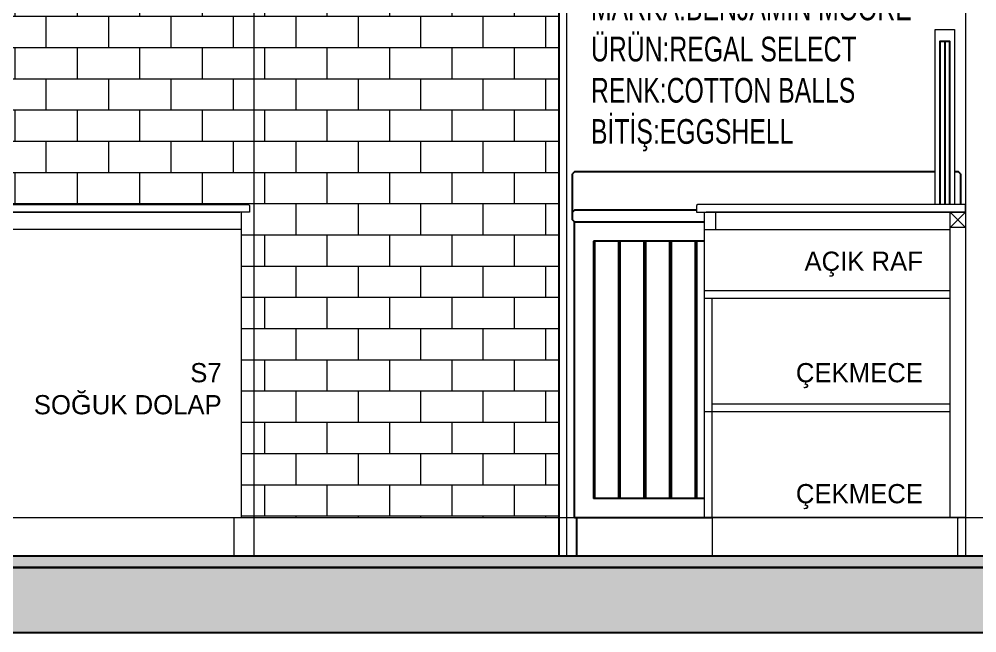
# Model space of a CAD drawing. Header units: millimetres. Extents: x 106699 to 122058, y 158555 to 162844.
# Drawn here: x 107787 to 108036.4, y 159646.3 to 159806 of the extents above; entities that cross this region are included whole.
import ezdxf

# ---------------------------------------------------------------- set-up
doc = ezdxf.new("R2010")
doc.units = ezdxf.units.MM
for name, color, linetype in [('3-OPN-GLS', 4, 'Continuous'), ('300_Z4_STR_F03$0$2-SPS-RCN', 2, 'Continuous'), ('S2000-002 Çizgi', 7, 'Continuous')]:
    doc.layers.add(name, color=color, linetype=linetype)
for name, color, linetype, lineweight in [('300_Z4_STR_F03$0$AUDIT_D_220920114151-103', 251, 'Continuous', 5), ('ahsap gorunus arka kalın', 43, 'Continuous', 9), ('ahsap kesit on', 40, 'Continuous', 20), ('no3_mermer kesit', 21, 'Continuous', 15), ('no3_paslanmaz gorunus arka', 173, 'Continuous', 9), ('no3_paslanmaz kesit arka', 145, 'Continuous', 13), ('no3_yazı tefriş', 152, 'Continuous', 0)]:
    doc.layers.add(name, color=color, linetype=linetype, lineweight=lineweight)
doc.styles.add('finish schedule$0$SIMPLEX', font='simplex.shx', dxfattribs={"width": 0.75, "height": 2.5})
doc.styles.get("Standard").update_dxf_attribs({"font": 'arial.ttf'})

# ---------------------------------------------------------------- blocks, each defined once
blk = doc.blocks.new('A$Cd32fd87c')
for p, q in [((0.5, 100), (0, 99.5)), ((100.5, 100), (0.5, 100)), ((101, 99.5), (100.5, 100)), ((0, 89.5), (0, 99.5)), ((101, 99.5), (101, 89.5)), ((0.5, 90), (0, 89.5)), ((100.5, 90), (0.5, 90)), ((101, 89.5), (100.5, 90)), ((0, 87.5), (0, 89.5)), ((0.5, 87), (0, 87.5)), ((101, 87.5), (100.5, 87)), ((101, 89.5), (101, 87.5)), ((0.5, 87), (100.5, 87)), ((0.5, 87), (0.5, 86.9)), ((50.4, 86.9), (0.5, 86.9)), ((0.5, 10), (0.5, 86.9)), ((50.4, 85), (50.4, 86.9)), ((50.6, 85), (50.4, 85)), ((50.4, 12), (50.4, 85)), ((50.6, 86.9), (100.5, 86.9)), ((50.6, 85), (50.6, 86.9)), ((50.6, 12), (50.6, 85)), ((100.5, 87), (100.5, 86.9)), ((100.5, 86.9), (100.5, 10)), ((5.5, 81.9), (5.5, 15)), ((5.7, 81.9), (5.5, 81.9)), ((5.7, 81.9), (5.7, 15)), ((11.95, 81.9), (5.7, 81.9)), ((11.95, 81.9), (11.95, 15)), ((12.15, 81.9), (11.95, 81.9)), ((12.15, 81.9), (12.15, 15)), ((12.35, 81.9), (12.15, 81.9)), ((12.35, 81.9), (12.35, 15)), ((18.6, 81.9), (12.35, 81.9)), ((18.6, 81.9), (18.6, 15)), ((18.8, 81.9), (18.6, 81.9)), ((18.8, 81.9), (18.8, 15)), ((19, 81.9), (18.8, 81.9)), ((19, 81.9), (19, 15)), ((25.25, 81.9), (19, 81.9)), ((25.25, 81.9), (25.25, 15)), ((25.45, 81.9), (25.25, 81.9)), ((25.45, 81.9), (25.45, 15)), ((25.65, 81.9), (25.45, 81.9)), ((25.65, 81.9), (25.65, 15)), ((31.9, 81.9), (25.65, 81.9)), ((31.9, 81.9), (31.9, 15)), ((32.1, 81.9), (31.9, 81.9)), ((32.1, 81.9), (32.1, 15)), ((32.3, 81.9), (32.1, 81.9)), ((32.3, 81.9), (32.3, 15)), ((38.55, 81.9), (32.3, 81.9)), ((38.55, 81.9), (38.55, 15)), ((38.75, 81.9), (38.55, 81.9)), ((38.75, 81.9), (38.75, 15)), ((38.95, 81.9), (38.75, 81.9)), ((38.95, 81.9), (38.95, 15)), ((45.2, 81.9), (38.95, 81.9)), ((45.2, 81.9), (45.2, 15)), ((45.4, 81.9), (45.2, 81.9)), ((45.4, 15), (45.4, 81.9)), ((47.53, 80.17), (47.22, 79.37)), ((47.94, 80.93), (47.53, 80.17)), ((47.62, 79.12), (48.03, 79.8)), ((48.42, 81.65), (47.94, 80.93)), ((48.03, 79.8), (48.54, 80.41)), ((48.44, 81.68), (48.42, 81.65)), ((48.52, 81.79), (48.44, 81.68)), ((48.63, 81.88), (48.52, 81.79)), ((48.54, 80.41), (49.14, 80.93)), ((48.76, 81.93), (48.63, 81.88)), ((48.65, 81.42), (48.66, 81.48)), ((48.65, 81.35), (48.65, 81.42)), ((48.67, 81.29), (48.65, 81.35)), ((48.66, 81.48), (48.69, 81.54)), ((48.69, 81.26), (48.67, 81.29)), ((48.69, 81.54), (48.74, 81.59)), ((48.69, 81.26), (49.07, 81.58)), ((48.71, 81.23), (48.69, 81.26)), ((48.73, 81.21), (48.71, 81.23)), ((49.12, 81.53), (48.73, 81.21)), ((48.73, 81.21), (48.76, 81.18)), ((48.74, 81.59), (48.79, 81.63)), ((48.9, 81.95), (48.76, 81.93)), ((48.76, 81.18), (48.82, 81.15)), ((48.79, 81.63), (48.86, 81.65)), ((48.82, 81.15), (48.88, 81.14)), ((48.86, 81.65), (48.92, 81.65)), ((48.88, 81.14), (48.95, 81.14)), ((49.04, 81.93), (48.9, 81.95)), ((48.92, 81.65), (48.99, 81.64)), ((48.95, 81.14), (49.01, 81.16)), ((48.99, 81.64), (49.05, 81.61)), ((49.01, 81.16), (49.07, 81.2)), ((49.17, 81.88), (49.04, 81.93)), ((49.05, 81.61), (49.07, 81.58)), ((49.07, 81.58), (49.1, 81.56)), ((49.07, 81.2), (49.11, 81.25)), ((49.1, 81.56), (49.12, 81.53)), ((49.11, 81.25), (49.14, 81.31)), ((49.13, 81.51), (49.12, 81.53)), ((49.15, 81.44), (49.13, 81.51)), ((49.14, 81.31), (49.16, 81.37)), ((49.14, 80.93), (49.17, 80.95)), ((49.14, 80.93), (49.14, 72.7)), ((49.16, 81.37), (49.15, 81.44)), ((49.28, 81.79), (49.17, 81.88)), ((49.17, 80.95), (49.28, 81.03)), ((49.37, 81.68), (49.28, 81.79)), ((49.28, 81.03), (49.37, 81.14)), ((49.42, 81.55), (49.37, 81.68)), ((49.37, 81.14), (49.42, 81.27)), ((49.44, 81.41), (49.42, 81.55)), ((49.42, 81.27), (49.44, 81.41)), ((51.56, 81.41), (51.58, 81.55)), ((51.58, 81.27), (51.56, 81.41)), ((51.58, 81.55), (51.63, 81.68)), ((51.63, 81.14), (51.58, 81.27)), ((51.63, 81.68), (51.72, 81.79)), ((51.72, 81.03), (51.63, 81.14)), ((51.72, 81.79), (51.83, 81.88)), ((51.83, 80.95), (51.72, 81.03)), ((51.83, 81.88), (51.96, 81.93)), ((51.86, 80.93), (51.83, 80.95)), ((51.84, 81.37), (51.85, 81.44)), ((51.86, 81.31), (51.84, 81.37)), ((51.85, 81.44), (51.87, 81.51)), ((51.89, 81.25), (51.86, 81.31)), ((52.46, 80.41), (51.86, 80.93)), ((51.86, 80.93), (51.86, 72.7)), ((51.87, 81.51), (51.88, 81.53)), ((51.9, 81.56), (51.88, 81.53)), ((52.27, 81.21), (51.88, 81.53)), ((51.93, 81.2), (51.89, 81.25)), ((51.93, 81.58), (51.9, 81.56)), ((51.93, 81.58), (51.95, 81.61)), ((51.93, 81.58), (52.31, 81.26)), ((51.93, 81.2), (51.99, 81.16)), ((51.95, 81.61), (52.01, 81.64)), ((51.96, 81.93), (52.1, 81.95)), ((51.99, 81.16), (52.05, 81.14)), ((52.01, 81.64), (52.08, 81.65)), ((52.05, 81.14), (52.12, 81.14)), ((52.08, 81.65), (52.14, 81.65)), ((52.1, 81.95), (52.24, 81.93)), ((52.12, 81.14), (52.18, 81.15)), ((52.14, 81.65), (52.21, 81.63)), ((52.18, 81.15), (52.24, 81.18)), ((52.21, 81.63), (52.26, 81.59)), ((52.24, 81.93), (52.37, 81.88)), ((52.24, 81.18), (52.27, 81.21)), ((52.31, 81.54), (52.26, 81.59)), ((52.27, 81.21), (52.29, 81.23)), ((52.29, 81.23), (52.31, 81.26)), ((52.34, 81.48), (52.31, 81.54)), ((52.31, 81.26), (52.33, 81.29)), ((52.33, 81.29), (52.35, 81.35)), ((52.35, 81.42), (52.34, 81.48)), ((52.35, 81.35), (52.35, 81.42)), ((52.37, 81.88), (52.48, 81.79)), ((52.97, 79.8), (52.46, 80.41)), ((52.48, 81.79), (52.56, 81.68)), ((52.56, 81.68), (52.58, 81.65)), ((52.58, 81.65), (53.06, 80.93)), ((53.38, 79.12), (52.97, 79.8)), ((53.06, 80.93), (53.47, 80.17)), ((53.47, 80.17), (53.78, 79.37)), ((55.6, 15), (55.6, 81.9)), ((55.6, 81.9), (55.8, 81.9)), ((55.8, 81.9), (55.8, 15)), ((55.8, 81.9), (62.05, 81.9)), ((62.05, 81.9), (62.05, 15)), ((62.05, 81.9), (62.25, 81.9)), ((62.25, 81.9), (62.25, 15)), ((62.25, 81.9), (62.45, 81.9)), ((62.45, 81.9), (62.45, 15)), ((62.45, 81.9), (68.7, 81.9)), ((68.7, 81.9), (68.7, 15)), ((68.7, 81.9), (68.9, 81.9)), ((68.9, 81.9), (68.9, 15)), ((68.9, 81.9), (69.1, 81.9)), ((69.1, 81.9), (69.1, 15)), ((69.1, 81.9), (75.35, 81.9)), ((75.35, 81.9), (75.35, 15)), ((75.35, 81.9), (75.55, 81.9)), ((75.55, 81.9), (75.55, 15)), ((75.55, 81.9), (75.75, 81.9)), ((75.75, 81.9), (75.75, 15)), ((75.75, 81.9), (82, 81.9)), ((82, 81.9), (82, 15)), ((82, 81.9), (82.2, 81.9)), ((82.2, 81.9), (82.2, 15)), ((82.2, 81.9), (82.4, 81.9)), ((82.4, 81.9), (82.4, 15)), ((82.4, 81.9), (88.65, 81.9)), ((88.65, 81.9), (88.65, 15)), ((88.65, 81.9), (88.85, 81.9)), ((88.85, 81.9), (88.85, 15)), ((88.85, 81.9), (89.05, 81.9)), ((89.05, 81.9), (89.05, 15)), ((89.05, 81.9), (95.3, 81.9)), ((95.3, 81.9), (95.3, 15)), ((95.3, 81.9), (95.5, 81.9)), ((95.5, 81.9), (95.5, 15)), ((46.85, 77.68), (46.8, 76.82)), ((46.98, 78.53), (46.85, 77.68)), ((47.22, 79.37), (46.98, 78.53)), ((47.07, 76.82), (47.13, 77.61)), ((47.13, 77.61), (47.31, 78.38)), ((47.31, 78.38), (47.62, 79.12)), ((53.69, 78.38), (53.38, 79.12)), ((53.87, 77.61), (53.69, 78.38)), ((53.78, 79.37), (54.02, 78.53)), ((53.93, 76.82), (53.87, 77.61)), ((54.02, 78.53), (54.15, 77.68)), ((54.15, 77.68), (54.2, 76.82)), ((46.8, 76.82), (46.85, 75.95)), ((46.85, 75.95), (46.98, 75.1)), ((46.98, 75.1), (47.22, 74.27)), ((47.13, 76.02), (47.07, 76.82)), ((47.31, 75.25), (47.13, 76.02)), ((47.62, 74.51), (47.31, 75.25)), ((53.38, 74.51), (53.69, 75.25)), ((53.69, 75.25), (53.87, 76.02)), ((54.02, 75.1), (53.78, 74.27)), ((53.87, 76.02), (53.93, 76.82)), ((54.15, 75.95), (54.02, 75.1)), ((54.2, 76.82), (54.15, 75.95)), ((47.22, 74.27), (47.53, 73.46)), ((47.53, 73.46), (47.94, 72.7)), ((48.03, 73.83), (47.62, 74.51)), ((47.94, 72.7), (48.42, 71.98)), ((48.54, 73.22), (48.03, 73.83)), ((49.14, 72.7), (48.54, 73.22)), ((48.65, 72.31), (48.66, 72.37)), ((48.66, 72.37), (48.68, 72.4)), ((48.68, 72.4), (48.7, 72.43)), ((49.07, 72.08), (48.68, 72.4)), ((48.7, 72.43), (48.72, 72.45)), ((48.72, 72.45), (48.75, 72.47)), ((48.72, 72.45), (49.12, 72.14)), ((48.75, 72.47), (48.8, 72.51)), ((48.8, 72.51), (48.87, 72.52)), ((48.87, 72.52), (48.94, 72.52)), ((48.94, 72.52), (49, 72.5)), ((49, 72.5), (49.06, 72.47)), ((49.1, 72.42), (49.06, 72.47)), ((49.14, 72.36), (49.1, 72.42)), ((49.17, 72.69), (49.14, 72.7)), ((49.15, 72.3), (49.14, 72.36)), ((49.28, 72.6), (49.17, 72.69)), ((49.37, 72.49), (49.28, 72.6)), ((49.42, 72.36), (49.37, 72.49)), ((49.44, 72.22), (49.42, 72.36)), ((51.56, 72.22), (51.58, 72.36)), ((51.58, 72.36), (51.63, 72.49)), ((51.63, 72.49), (51.72, 72.6)), ((51.72, 72.6), (51.83, 72.69)), ((51.83, 72.69), (51.86, 72.7)), ((51.85, 72.3), (51.86, 72.36)), ((51.86, 72.7), (52.46, 73.22)), ((51.86, 72.36), (51.9, 72.42)), ((51.88, 72.14), (52.28, 72.45)), ((51.9, 72.42), (51.94, 72.47)), ((52.32, 72.4), (51.93, 72.08)), ((51.94, 72.47), (52, 72.5)), ((52, 72.5), (52.06, 72.52)), ((52.06, 72.52), (52.13, 72.52)), ((52.13, 72.52), (52.2, 72.51)), ((52.2, 72.51), (52.25, 72.47)), ((52.25, 72.47), (52.28, 72.45)), ((52.3, 72.43), (52.28, 72.45)), ((52.32, 72.4), (52.3, 72.43)), ((52.34, 72.37), (52.32, 72.4)), ((52.35, 72.31), (52.34, 72.37)), ((52.46, 73.22), (52.97, 73.83)), ((53.06, 72.7), (52.58, 71.98)), ((52.97, 73.83), (53.38, 74.51)), ((53.47, 73.46), (53.06, 72.7)), ((53.78, 74.27), (53.47, 73.46)), ((48.42, 71.98), (48.44, 71.95)), ((48.44, 71.95), (48.52, 71.84)), ((48.52, 71.84), (48.63, 71.75)), ((48.63, 71.75), (48.76, 71.7)), ((48.64, 72.24), (48.65, 72.31)), ((48.66, 72.17), (48.64, 72.24)), ((48.69, 72.12), (48.66, 72.17)), ((48.74, 72.07), (48.69, 72.12)), ((48.74, 72.07), (48.79, 72.03)), ((48.76, 71.7), (48.9, 71.68)), ((48.79, 72.03), (48.86, 72.01)), ((48.86, 72.01), (48.93, 72.01)), ((48.9, 71.68), (49.04, 71.7)), ((48.93, 72.01), (48.99, 72.03)), ((48.99, 72.03), (49.05, 72.06)), ((49.04, 71.7), (49.17, 71.75)), ((49.05, 72.06), (49.07, 72.08)), ((49.1, 72.11), (49.07, 72.08)), ((49.12, 72.14), (49.1, 72.11)), ((49.12, 72.14), (49.13, 72.16)), ((49.13, 72.16), (49.15, 72.23)), ((49.15, 72.23), (49.15, 72.3)), ((49.17, 71.75), (49.28, 71.84)), ((49.28, 71.84), (49.37, 71.95)), ((49.37, 71.95), (49.42, 72.08)), ((49.42, 72.08), (49.44, 72.22)), ((51.58, 72.08), (51.56, 72.22)), ((51.63, 71.95), (51.58, 72.08)), ((51.72, 71.84), (51.63, 71.95)), ((51.83, 71.75), (51.72, 71.84)), ((51.96, 71.7), (51.83, 71.75)), ((51.85, 72.23), (51.85, 72.3)), ((51.87, 72.16), (51.85, 72.23)), ((51.88, 72.14), (51.87, 72.16)), ((51.88, 72.14), (51.9, 72.11)), ((51.9, 72.11), (51.93, 72.08)), ((51.93, 72.08), (51.95, 72.06)), ((51.95, 72.06), (52.01, 72.03)), ((52.1, 71.68), (51.96, 71.7)), ((52.01, 72.03), (52.07, 72.01)), ((52.07, 72.01), (52.14, 72.01)), ((52.24, 71.7), (52.1, 71.68)), ((52.14, 72.01), (52.21, 72.03)), ((52.21, 72.03), (52.26, 72.07)), ((52.37, 71.75), (52.24, 71.7)), ((52.26, 72.07), (52.31, 72.12)), ((52.31, 72.12), (52.34, 72.17)), ((52.34, 72.17), (52.36, 72.24)), ((52.36, 72.24), (52.35, 72.31)), ((52.48, 71.84), (52.37, 71.75)), ((52.56, 71.95), (52.48, 71.84)), ((52.58, 71.98), (52.56, 71.95)), ((5.7, 15), (5.5, 15)), ((11.95, 15), (5.7, 15)), ((12.15, 15), (11.95, 15)), ((12.35, 15), (12.15, 15)), ((18.6, 15), (12.35, 15)), ((18.8, 15), (18.6, 15)), ((19, 15), (18.8, 15)), ((25.25, 15), (19, 15)), ((25.45, 15), (25.25, 15)), ((25.65, 15), (25.45, 15)), ((31.9, 15), (25.65, 15)), ((32.1, 15), (31.9, 15)), ((32.3, 15), (32.1, 15)), ((38.55, 15), (32.3, 15)), ((38.75, 15), (38.55, 15)), ((38.95, 15), (38.75, 15)), ((45.2, 15), (38.95, 15)), ((45.4, 15), (45.2, 15)), ((55.8, 15), (55.6, 15)), ((62.05, 15), (55.8, 15)), ((62.25, 15), (62.05, 15)), ((62.45, 15), (62.25, 15)), ((68.7, 15), (62.45, 15)), ((68.9, 15), (68.7, 15)), ((69.1, 15), (68.9, 15)), ((75.35, 15), (69.1, 15)), ((75.55, 15), (75.35, 15)), ((75.75, 15), (75.55, 15)), ((82, 15), (75.75, 15)), ((82.2, 15), (82, 15)), ((82.4, 15), (82.2, 15)), ((88.65, 15), (82.4, 15)), ((88.85, 15), (88.65, 15)), ((89.05, 15), (88.85, 15)), ((95.3, 15), (89.05, 15)), ((95.5, 15), (95.3, 15)), ((0.5, 10), (1, 10)), ((1, 10), (1, 0)), ((1, 10), (50.4, 10)), ((50.4, 12), (50.6, 12)), ((50.4, 10), (50.4, 12)), ((50.4, 10), (50.6, 10)), ((50.6, 10), (50.6, 12)), ((50.6, 10), (100, 10)), ((100, 10), (100.5, 10)), ((100, 10), (100, 0)), ((1, 0), (100, 0))]:
    blk.add_line(p, q)
blk = doc.blocks.new('A$Cc14b1f38')
at = {"layer": '3-OPN-GLS'}
blk.add_line((111.29, 134), (111.29, 91.5, 0.13), dxfattribs=at)
blk.add_lwpolyline([(110.04, 91.5), (110.04, 134), (112.54, 134), (112.54, 91.5)], dxfattribs=at)
at = {"layer": 'ahsap gorunus arka kalın'}
for p, q in [((51.67, 85, 0.13), (51.67, 89.5, 0.13)), ((112.67, 10, 0.01), (112.67, 89.5, 0.13)), ((48.74, 85, 0.13), (112.67, 85, 0.13)), ((112.67, 69, 0.13), (48.74, 69, 0.13)), ((112.67, 67, 0.13), (48.74, 67, 0.13)), ((50.74, 10), (50.74, 67)), ((51.67, 37.5, 0.06), (48.74, 37.5)), ((112.67, 39.5, 0.06), (50.74, 39.5, 0.06)), ((112.67, 37.5, 0.06), (50.74, 37.5, 0.06)), ((111.67, 10, 0.13), (51.67, 10, 0.13))]:
    blk.add_line(p, q, dxfattribs=at)
for points, elevation in [([(108.79, 137), (113.79, 137), (113.79, 91.5), (108.79, 91.5)], 0.13), ([(116.67, 10), (48.74, 10), (48.74, 89.5), (116.67, 89.5)], 0)]:
    blk.add_lwpolyline(points, close=True, dxfattribs=dict(at, elevation=elevation))
at = {"layer": 'ahsap kesit on'}
blk.add_line((49.17, 89.5, 0.13), (51.17, 89.5, 0.13), dxfattribs=at)
at = {"layer": 'ahsap kesit on', "elevation": 0}
blk.add_lwpolyline([(114.67, 10), (50.74, 10), (50.74, 0), (114.67, 0)], close=True, dxfattribs=at)
at = {"layer": 'no3_mermer kesit', "elevation": 0.13}
blk.add_lwpolyline([(46.67, 89.5), (116.67, 89.5), (116.67, 91.5), (46.97, 91.5), (46.67, 91.2)], close=True, dxfattribs=at)
at = {"layer": 'no3_paslanmaz gorunus arka', "color": 252, "elevation": 0.13}
blk.add_lwpolyline([(116.67, 89.5), (116.67, 85.5), (112.67, 85.5), (112.67, 89.5), (116.67, 89.5), (112.67, 85.5), (112.67, 89.5), (116.67, 85.5)], dxfattribs=at)
at = {"layer": 'no3_paslanmaz kesit arka'}
blk.add_line((116.67, 89.5, 0.13), (49.17, 89.5, 0.13), dxfattribs=at)
at = {"layer": 'no3_yazı tefriş', "color": 3, "char_height": 5, "width": 105.5846, "attachment_point": 3}
for s, insert in [('{\\fManrope Light|b0|i0|c162|p2;AÇIK RAF}', (105.58, 79.22)), ('{\\fManrope Light|b0|i0|c162|p2;ÇEKMECE}', (105.58, 50.21)), ('{\\fManrope Light|b0|i0|c162|p2;ÇEKMECE}', (105.58, 18.72))]:
    blk.add_mtext(s, dxfattribs=dict(at, insert=insert))
blk = doc.blocks.new('A$C44c2e534')
at = {"layer": 'ahsap gorunus arka kalın'}
for p, q in [((4, 10, 0.01), (4, 89.5, 0.13)), ((67.92, 85, 0.13), (4, 85, 0.13)), ((5, 10, 0.13), (65, 10, 0.13))]:
    blk.add_line(p, q, dxfattribs=at)
at = {"layer": 'ahsap gorunus arka kalın', "elevation": 0}
blk.add_lwpolyline([(0, 10), (67.92, 10), (67.92, 89.5), (0, 89.5)], close=True, dxfattribs=at)
at = {"layer": 'ahsap kesit on'}
blk.add_line((67.5, 89.5, 0.13), (65.5, 89.5, 0.13), dxfattribs=at)
at = {"layer": 'ahsap kesit on', "elevation": 0}
blk.add_lwpolyline([(0, 10), (65.92, 10), (65.92, 0), (0, 0)], close=True, dxfattribs=at)
at = {"layer": 'no3_mermer kesit', "elevation": 0.13}
blk.add_lwpolyline([(70, 89.5), (0, 89.5), (0, 91.5), (69.7, 91.5), (70, 91.2)], close=True, dxfattribs=at)
at = {"layer": 'no3_paslanmaz gorunus arka', "color": 252, "elevation": 0.13}
blk.add_lwpolyline([(0, 89.5), (0, 85.5), (4, 85.5), (4, 89.5), (0, 89.5), (4, 85.5), (4, 89.5), (0, 85.5)], dxfattribs=at)
at = {"layer": 'no3_paslanmaz kesit arka'}
blk.add_line((0, 89.5, 0.13), (67.5, 89.5, 0.13), dxfattribs=at)
at = {"layer": 'no3_yazı tefriş', "color": 3, "insert": (62.75, 50.21, 0), "char_height": 5, "width": 50.1078, "attachment_point": 3}
blk.add_mtext('{\\fManrope Light|b0|i0|c162|p2;S7^JSO}Ğ{\\fManrope Light|b0|i0|c162|p2;UK DOLAP}', dxfattribs=at)

msp = doc.modelspace()

# ---------------------------------------------------------------- hatches: boundary and pattern name
at = {"layer": 'ahsap gorunus arka kalın', "true_color": 0xc3d8cc}
h = msp.add_hatch(dxfattribs=at)
h.set_pattern_fill('AR-B816', color=254, scale=0.04)
h.set_pattern_definition([(0, (-7412.203, -79.098), (0, 8.128), []), (90, (-7412.203, -79.098), (-8.128, 8.128), [8.128, -8.128])])
h.paths.add_polyline_path([(107848.19, 159676.32), (107927.59, 159676.32), (107927.59, 159916.37), (107848.19, 159916.37)])
h.paths.add_polyline_path([(107848.19, 159916.37), (107777.99, 159916.37), (107777.99, 159915.37), (107776.99, 159915.37), (107776.99, 159867.82), (107779.49, 159867.82), (107779.49, 159863.82), (107777.99, 159863.82), (107777.99, 159773.82), (107781.99, 159773.82), (107781.99, 159771.82), (107779.49, 159771.82), (107779.49, 159767.82), (107776.99, 159767.82), (107776.99, 159757.82), (107846.69, 159757.82), (107846.99, 159757.52), (107846.99, 159755.82), (107844.92, 159755.82), (107844.92, 159676.32), (107848.19, 159676.32)])

# ---------------------------------------------------------------- linework, layer by layer
at = {"layer": '300_Z4_STR_F03$0$2-SPS-RCN'}
msp.add_lwpolyline([(108729.4, 159646.32), (107474.03, 159646.32), (107474.03, 159646.32), (107414.03, 159646.32), (107414.03, 159646.32), (107184.03, 159646.32), (107184.03, 159646.32), (107144.03, 159646.32), (107053.39, 159646.32), (107053.39, 159663.32), (108729.4, 159663.32), (108729.4, 159646.32)], dxfattribs=at)
at = {"layer": 'ahsap kesit on'}
for p, q in [((107848.19, 159666.32), (107848.19, 159916.37)), ((107929.59, 159666.32), (107929.59, 159916.37))]:
    msp.add_line(p, q, dxfattribs=at)
at = {"layer": 'S2000-002 Çizgi', "color": 8, "true_color": 0x7a7a7a}
msp.add_line((107927.59, 159666.32), (107927.59, 159916.37), dxfattribs=at)

# ---------------------------------------------------------------- block references
msp.add_blockref('A$Cd32fd87c', (107931.09, 159666.32, 0))
at = {"layer": 'S2000-002 Çizgi'}
msp.add_blockref('A$C44c2e534', (107776.99, 159666.32), dxfattribs=at)

# ---------------------------------------------------------------- texts
at = {"layer": 'no3_yazı tefriş', "lineweight": 9, "insert": (107935.89, 159812.19, 0.21), "char_height": 6.4316, "width": 436.2276, "attachment_point": 1, "style": 'finish schedule$0$SIMPLEX'}
msp.add_mtext('{\\fManrope Light|b0|i0|c162|p2;MARKA\\fManrope Light|b0|i0|c0|p2;:BENJAMIN MOORE\\P\\fManrope Light|b0|i0|c162|p2;ÜRÜN\\fManrope Light|b0|i0|c0|p2;:REGAL SELECT\\P\\fManrope Light|b0|i0|c162|p2;RENK\\fManrope Light|b0|i0|c0|p2;:COTTON BALLS\\P\\fManrope Light|b0|i0|c162|p2;BİTİŞ\\fManrope Light|b0|i0|c0|p2;:EGGSHELL}', dxfattribs=at)

# ---------------------------------------------------------------- next in the draw order: wipeouts: each hides what was drawn before it
msp.add_wipeout([(108025.52, 159757.82), (108025.52, 159797.82), (108030.52, 159797.82), (108030.52, 159757.82)]).translate(0, 0, 0.13).dxf.layer = 'S2000-002 Çizgi'

# ---------------------------------------------------------------- next in the draw order: wipeouts: each hides what was drawn before it
msp.add_wipeout([(107967.47, 159666.32), (107967.47, 159676.32), (107965.47, 159676.32), (107965.47, 159755.82), (107963.4, 159755.82), (107963.4, 159757.52), (107963.7, 159757.82), (108033.4, 159757.82), (108033.4, 159676.32), (108031.4, 159676.32), (108031.4, 159666.32)]).translate(0, 0, 0).dxf.layer = 'S2000-002 Çizgi'

# ---------------------------------------------------------------- next in the draw order: hatches: boundary and pattern name
at = {"layer": '300_Z4_STR_F03$0$AUDIT_D_220920114151-103', "true_color": 0x303030}
h = msp.add_hatch(color=250, dxfattribs=at)
h.dxf.hatch_style = 1
h.paths.add_polyline_path([(107053.39, 159965.32), (108224.03, 159965.32), (108224.51, 159965.32), (108710.88, 159965.32), (108710.88, 159995.32), (107053.39, 159995.32)])
h.paths.add_polyline_path([(108729.4, 159646.32), (107474.03, 159646.32), (107474.03, 159646.32), (107414.03, 159646.32), (107414.03, 159646.32), (107184.03, 159646.32), (107144.03, 159646.32), (107053.39, 159646.32), (107053.39, 159663.32), (108729.4, 159663.32)])
h.paths.add_polyline_path([(108729.4, 159660.32), (109087.39, 159660.32), (109087.39, 159646.32), (108729.4, 159646.32)])
at = {"layer": 'S2000-002 Çizgi', "true_color": 0x7a7a7a}
h = msp.add_hatch(color=8, dxfattribs=at)
h.dxf.hatch_style = 1
h.paths.add_polyline_path([(108729.4, 159663.32), (108729.4, 159660.32), (109087.39, 159660.32), (109087.39, 159663.32)])
h.paths.add_polyline_path([(108698.4, 159666.32), (107084.66, 159666.32), (107084.66, 159663.32), (108698.4, 159663.32)])

# ---------------------------------------------------------------- next in the draw order: linework, layer by layer
at = {"layer": '300_Z4_STR_F03$0$2-SPS-RCN'}
msp.add_lwpolyline([(108698.4, 159663.32), (107084.66, 159663.32), (107084.66, 159666.32), (108698.4, 159666.32)], close=True, dxfattribs=at)
at = {"layer": 'ahsap kesit on'}
for p, q in [((108033.4, 159901.32), (108033.4, 159666.32)), ((107776.99, 159676.32), (108340.84, 159676.32))]:
    msp.add_line(p, q, dxfattribs=at)

# ---------------------------------------------------------------- next in the draw order: block references
at = {"layer": 'S2000-002 Çizgi'}
msp.add_blockref('A$Cc14b1f38', (107916.73, 159666.32, 0), dxfattribs=at)

doc.saveas('drawing.dxf')
